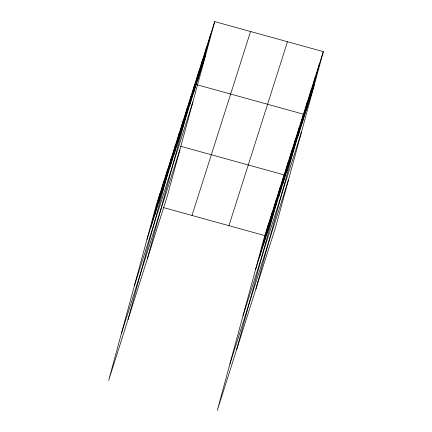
<?xml version="1.0" encoding="UTF-8"?>
<svg xmlns="http://www.w3.org/2000/svg" width="432" height="432" viewBox="0 0 432 432"><rect width="100%" height="100%" fill="white"/><g stroke="black" fill="none" stroke-linecap="round" stroke-linejoin="round"><path stroke-width="0.65" d="M214.715 21.6L156.168 205.546L108.67 380.36L167.222 196.409L214.715 21.6L323.33 51.64L275.832 226.454L217.285 410.4L264.778 235.591L323.33 51.64M150.849 227.189L160.029 193.406M154.715 215.05L163.895 181.267M158.582 202.91L167.756 169.128M162.443 190.771L171.623 156.983M127.991 319.658L175.489 144.844L177.406 145.379M170.17 166.487L179.35 132.705M174.037 154.348L183.217 120.566M177.903 142.209L187.078 108.421M181.764 130.064L190.944 96.282M147.312 258.952L194.81 84.143L196.09 84.494M189.61 105.419L198.79 71.636M193.59 92.907L202.77 59.125M197.575 80.401L206.755 46.618M201.555 67.894L210.735 34.106M259.465 257.234L268.645 223.447M263.331 245.09L272.511 211.307M267.192 232.951L276.372 199.168M271.058 220.811L280.238 187.024M236.606 349.699L284.099 174.884L180.608 146.259M278.786 196.528L287.966 162.745M282.652 184.388L291.832 150.606M286.513 172.249L295.693 138.461M290.38 160.105L299.56 126.322M255.928 288.992L303.421 114.183L197.37 84.85M298.226 135.459L307.406 101.677M302.206 122.947L311.386 89.165M306.185 110.441L315.365 76.658M310.171 97.934L319.345 64.147M146.988 239.333L205.535 55.382M134.341 285.871L192.893 101.925M121.316 333.823L179.863 149.872M192.008 215.46L250.56 31.514M228.938 225.677L287.485 41.726M255.604 269.374L314.15 85.423M242.957 315.911L301.504 131.965M229.927 363.863L288.479 179.912M156.168 205.546L158.085 206.08M163.204 207.495L264.778 235.591"/></g></svg>
